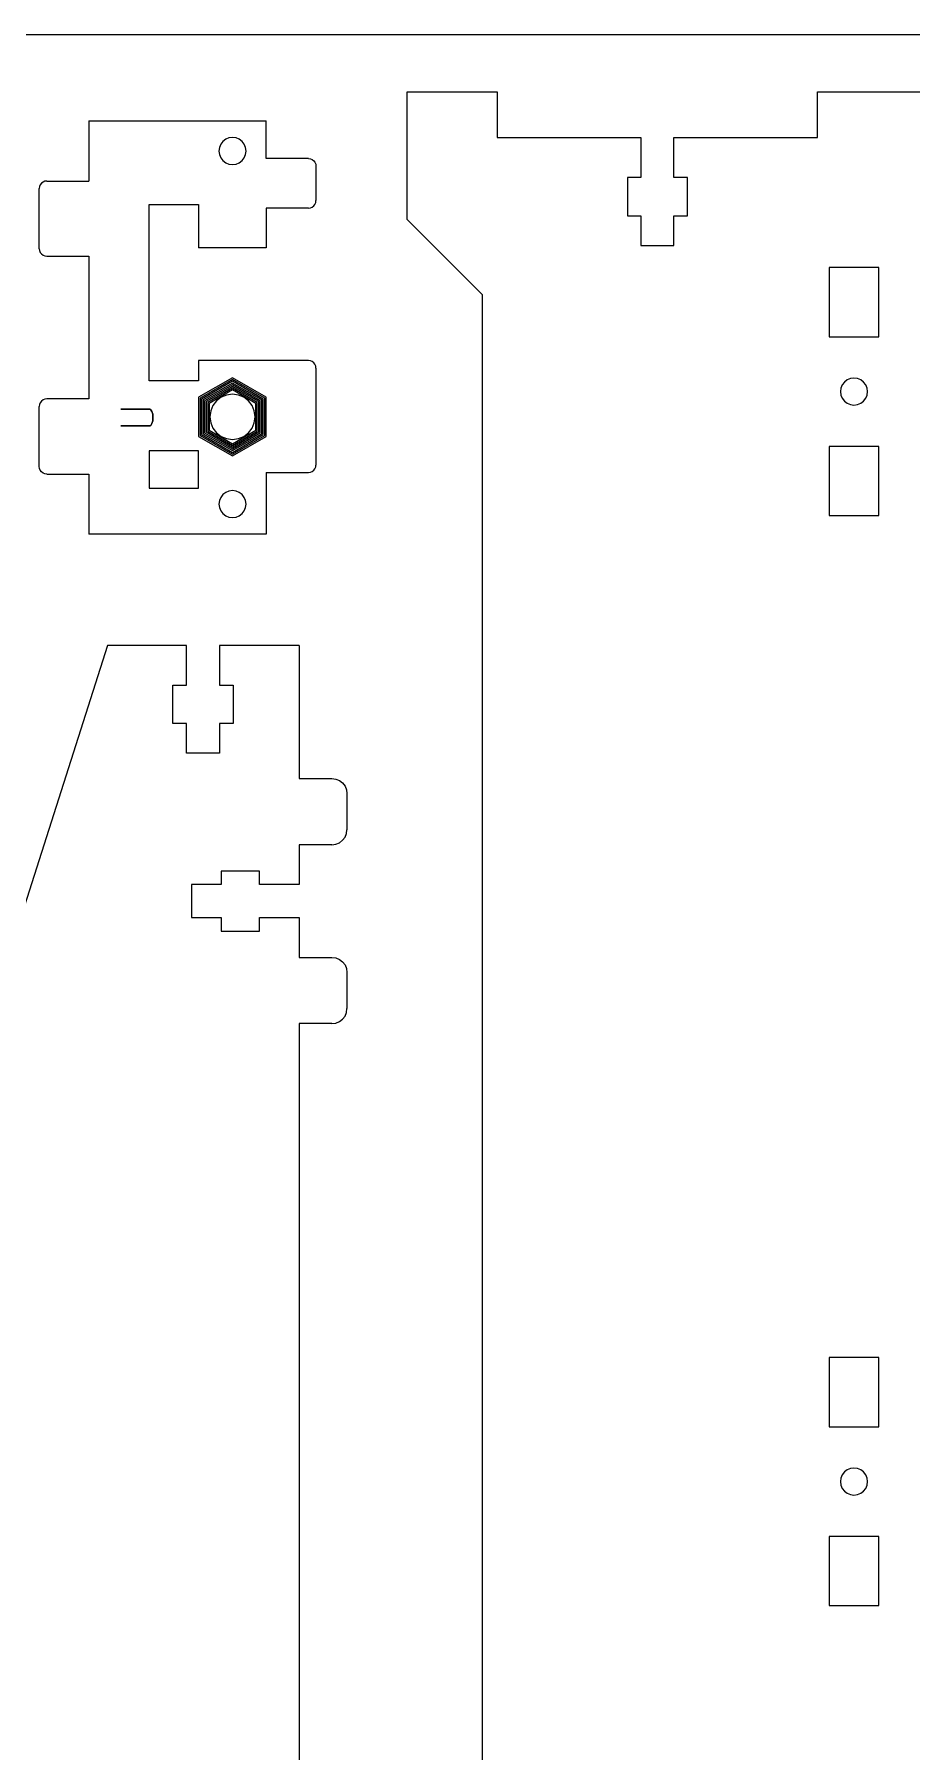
# Model space of a CAD drawing. Header units: millimetres. Extents: x -406 to 406, y -462 to 462.
# Drawn here: x -196 to -79.2, y 233.8 to 462.4 of the extents above; entities that cross this region are included whole.
import ezdxf

# ---------------------------------------------------------------- set-up
doc = ezdxf.new("R2010")
doc.units = ezdxf.units.MM
doc.header["$MEASUREMENT"] = 0

msp = doc.modelspace()

# ---------------------------------------------------------------- linework, layer by layer
for p, q in [((-406.4, 462.36), (406.4, 462.36)), ((-146.37, 454.71), (-134.37, 454.71)), ((-146.37, 437.71), (-146.37, 454.71)), ((-134.37, 454.71), (-134.37, 448.61)), ((-91.77, 448.61), (-91.77, 454.71)), ((-91.77, 454.71), (201.98, 454.71)), ((-188.7, 450.83), (-188.7, 442.83)), ((-188.7, 450.83), (-165.1, 450.83)), ((-165.1, 445.83), (-165.1, 450.83)), ((-170.87, 448.11), (-171.16, 447.73)), ((-170.5, 448.39), (-170.87, 448.11)), ((-170.07, 448.57), (-170.5, 448.39)), ((-169.6, 448.63), (-170.07, 448.57)), ((-169.13, 448.57), (-169.6, 448.63)), ((-168.7, 448.39), (-169.13, 448.57)), ((-168.33, 448.11), (-168.7, 448.39)), ((-168.04, 447.73), (-168.33, 448.11)), ((-134.37, 448.61), (-115.27, 448.61)), ((-115.27, 448.61), (-115.27, 443.31)), ((-110.87, 448.61), (-91.77, 448.61)), ((-110.87, 443.31), (-110.87, 448.61)), ((-171.34, 447.3), (-171.4, 446.83)), ((-171.4, 446.83), (-171.34, 446.37)), ((-171.16, 447.73), (-171.34, 447.3)), ((-171.34, 446.37), (-171.16, 445.93)), ((-171.16, 445.93), (-170.87, 445.56)), ((-168.33, 445.56), (-168.04, 445.93)), ((-167.86, 447.3), (-168.04, 447.73)), ((-168.04, 445.93), (-167.86, 446.37)), ((-167.8, 446.83), (-167.86, 447.3)), ((-167.86, 446.37), (-167.8, 446.83)), ((-159.5, 445.83), (-165.1, 445.83)), ((-159.5, 445.83), (-159.24, 445.8)), ((-159.24, 445.8), (-159, 445.7)), ((-170.87, 445.56), (-170.5, 445.27)), ((-170.5, 445.27), (-170.07, 445.09)), ((-170.07, 445.09), (-169.6, 445.03)), ((-169.6, 445.03), (-169.13, 445.09)), ((-169.13, 445.09), (-168.7, 445.27)), ((-168.7, 445.27), (-168.33, 445.56)), ((-159, 445.7), (-158.79, 445.54)), ((-158.79, 445.54), (-158.63, 445.33)), ((-158.63, 445.33), (-158.53, 445.09)), ((-158.53, 445.09), (-158.5, 444.83)), ((-158.5, 444.83), (-158.5, 440.23)), ((-195.27, 442.09), (-195.3, 441.83)), ((-195.3, 433.83), (-195.3, 441.83)), ((-195.17, 442.33), (-195.27, 442.09)), ((-195.01, 442.54), (-195.17, 442.33)), ((-194.8, 442.7), (-195.01, 442.54)), ((-194.56, 442.8), (-194.8, 442.7)), ((-194.3, 442.83), (-194.56, 442.8)), ((-194.3, 442.83), (-188.7, 442.83)), ((-117.07, 443.31), (-117.07, 438.21)), ((-115.27, 443.31), (-117.07, 443.31)), ((-109.07, 443.31), (-110.87, 443.31)), ((-109.07, 438.21), (-109.07, 443.31)), ((-180.7, 416.23), (-180.7, 439.73)), ((-180.7, 439.73), (-174.1, 439.73)), ((-174.1, 439.73), (-174.1, 433.95)), ((-165.1, 439.23), (-165.1, 433.95)), ((-159.5, 439.23), (-165.1, 439.23)), ((-159.5, 439.23), (-159.24, 439.27)), ((-159.24, 439.27), (-159, 439.37)), ((-159, 439.37), (-158.79, 439.53)), ((-158.79, 439.53), (-158.63, 439.73)), ((-158.63, 439.73), (-158.53, 439.97)), ((-158.53, 439.97), (-158.5, 440.23)), ((-146.37, 437.71), (-136.37, 427.71)), ((-117.07, 438.21), (-115.27, 438.21)), ((-115.27, 438.21), (-115.27, 434.26)), ((-110.87, 438.21), (-109.07, 438.21)), ((-110.87, 434.26), (-110.87, 438.21)), ((-195.3, 433.83), (-195.27, 433.57)), ((-195.27, 433.57), (-195.17, 433.33)), ((-195.17, 433.33), (-195.01, 433.13)), ((-195.01, 433.13), (-194.8, 432.97)), ((-194.8, 432.97), (-194.56, 432.87)), ((-194.56, 432.87), (-194.3, 432.83)), ((-194.3, 432.83), (-188.7, 432.83)), ((-188.7, 432.83), (-188.7, 413.83)), ((-165.1, 433.95), (-174.1, 433.95)), ((-115.27, 434.26), (-110.87, 434.26)), ((-83.62, 431.31), (-90.22, 431.31)), ((-90.22, 431.31), (-90.22, 422.11)), ((-83.62, 422.11), (-83.62, 431.31)), ((-136.37, 427.71), (-136.37, 153.21)), ((-90.22, 422.11), (-83.62, 422.11)), ((-159.5, 418.94), (-174.1, 418.94)), ((-174.1, 418.94), (-174.1, 416.23)), ((-159.24, 418.91), (-159.5, 418.94)), ((-159, 418.81), (-159.24, 418.91)), ((-158.79, 418.65), (-159, 418.81)), ((-158.63, 418.44), (-158.79, 418.65)), ((-158.53, 418.2), (-158.63, 418.44)), ((-174.1, 416.23), (-180.7, 416.23)), ((-169.6, 416.65), (-174.1, 414.05)), ((-169.6, 416.42), (-173.9, 413.93)), ((-169.6, 416.18), (-173.7, 413.82)), ((-165.1, 414.05), (-169.6, 416.65)), ((-165.3, 413.93), (-169.6, 416.42)), ((-165.5, 413.82), (-169.6, 416.18)), ((-158.5, 417.94), (-158.53, 418.2)), ((-158.5, 417.94), (-158.5, 405.03)), ((-88.2, 416.08), (-88.48, 415.71)), ((-87.82, 416.37), (-88.2, 416.08)), ((-87.39, 416.55), (-87.82, 416.37)), ((-86.92, 416.61), (-87.39, 416.55)), ((-86.46, 416.55), (-86.92, 416.61)), ((-86.02, 416.37), (-86.46, 416.55)), ((-85.65, 416.08), (-86.02, 416.37)), ((-85.36, 415.71), (-85.65, 416.08)), ((-194.56, 413.8), (-194.8, 413.7)), ((-194.3, 413.83), (-194.56, 413.8)), ((-188.7, 413.83), (-194.3, 413.83)), ((-174.1, 414.05), (-174.1, 408.85)), ((-173.9, 413.93), (-173.9, 408.97)), ((-173.7, 413.82), (-173.7, 409.08)), ((-169.6, 415.95), (-173.5, 413.7)), ((-169.6, 415.72), (-173.3, 413.59)), ((-169.6, 415.49), (-173.1, 413.47)), ((-169.6, 415.26), (-172.9, 413.36)), ((-169.6, 415.03), (-172.7, 413.24)), ((-171.1, 414.05), (-171.72, 413.57)), ((-170.38, 414.35), (-171.1, 414.05)), ((-169.6, 414.45), (-170.38, 414.35)), ((-165.7, 413.7), (-169.6, 415.95)), ((-165.9, 413.59), (-169.6, 415.72)), ((-166.1, 413.47), (-169.6, 415.49)), ((-166.3, 413.36), (-169.6, 415.26)), ((-166.5, 413.24), (-169.6, 415.03)), ((-168.82, 414.35), (-169.6, 414.45)), ((-168.1, 414.05), (-168.82, 414.35)), ((-167.48, 413.57), (-168.1, 414.05)), ((-165.5, 409.08), (-165.5, 413.82)), ((-165.3, 408.97), (-165.3, 413.93)), ((-165.1, 408.85), (-165.1, 414.05)), ((-88.66, 415.27), (-88.73, 414.81)), ((-88.73, 414.81), (-88.66, 414.34)), ((-88.48, 415.71), (-88.66, 415.27)), ((-88.66, 414.34), (-88.48, 413.91)), ((-88.48, 413.91), (-88.2, 413.53)), ((-85.65, 413.53), (-85.36, 413.91)), ((-85.18, 415.27), (-85.36, 415.71)), ((-85.36, 413.91), (-85.18, 414.34)), ((-85.12, 414.81), (-85.18, 415.27)), ((-85.18, 414.34), (-85.12, 414.81)), ((-195.27, 413.09), (-195.3, 412.83)), ((-195.3, 404.83), (-195.3, 412.83)), ((-195.17, 413.33), (-195.27, 413.09)), ((-195.01, 413.54), (-195.17, 413.33)), ((-194.8, 413.7), (-195.01, 413.54)), ((-180.56, 412.46), (-184.47, 412.48)), ((-184.47, 412.48), (-180.66, 412.48)), ((-180.66, 412.48), (-180.56, 412.46)), ((-180.56, 412.46), (-180.47, 412.4)), ((-180.47, 412.4), (-180.56, 412.46)), ((-180.47, 412.4), (-180.32, 412.16)), ((-180.32, 412.16), (-180.47, 412.4)), ((-180.32, 412.16), (-180.21, 411.8)), ((-180.21, 411.8), (-180.32, 412.16)), ((-180.21, 411.8), (-180.18, 411.36)), ((-180.18, 411.36), (-180.21, 411.8)), ((-173.5, 413.7), (-173.5, 409.2)), ((-173.3, 413.59), (-173.3, 409.31)), ((-173.1, 413.47), (-173.1, 409.43)), ((-172.9, 413.36), (-172.9, 409.54)), ((-172.7, 413.24), (-172.7, 409.66)), ((-172.5, 412.23), (-172.6, 411.45)), ((-172.2, 412.95), (-172.5, 412.23)), ((-171.72, 413.57), (-172.2, 412.95)), ((-167, 412.95), (-167.48, 413.57)), ((-166.7, 412.23), (-167, 412.95)), ((-166.6, 411.45), (-166.7, 412.23)), ((-166.5, 409.66), (-166.5, 413.24)), ((-166.3, 409.54), (-166.3, 413.36)), ((-166.1, 409.43), (-166.1, 413.47)), ((-165.9, 409.31), (-165.9, 413.59)), ((-165.7, 409.2), (-165.7, 413.7)), ((-88.2, 413.53), (-87.82, 413.25)), ((-87.82, 413.25), (-87.39, 413.07)), ((-87.39, 413.07), (-86.92, 413.01)), ((-86.92, 413.01), (-86.46, 413.07)), ((-86.46, 413.07), (-86.02, 413.25)), ((-86.02, 413.25), (-85.65, 413.53)), ((-180.66, 410.23), (-184.47, 410.23)), ((-184.47, 410.23), (-180.66, 410.23)), ((-180.56, 410.25), (-180.66, 410.23)), ((-180.66, 410.23), (-180.56, 410.25)), ((-180.47, 410.31), (-180.56, 410.25)), ((-180.56, 410.25), (-180.47, 410.31)), ((-180.32, 410.55), (-180.47, 410.31)), ((-180.47, 410.31), (-180.32, 410.55)), ((-180.21, 410.92), (-180.32, 410.55)), ((-180.32, 410.55), (-180.21, 410.92)), ((-180.18, 411.36), (-180.21, 410.92)), ((-180.21, 410.92), (-180.18, 411.36)), ((-173.5, 409.2), (-169.6, 406.95)), ((-173.3, 409.31), (-169.6, 407.18)), ((-173.1, 409.43), (-169.6, 407.41)), ((-172.9, 409.54), (-169.6, 407.64)), ((-172.7, 409.66), (-169.6, 407.87)), ((-172.6, 411.45), (-172.5, 410.67)), ((-172.5, 410.67), (-172.2, 409.95)), ((-172.2, 409.95), (-171.72, 409.33)), ((-171.72, 409.33), (-171.1, 408.85)), ((-169.6, 407.87), (-166.5, 409.66)), ((-169.6, 407.64), (-166.3, 409.54)), ((-169.6, 407.41), (-166.1, 409.43)), ((-169.6, 407.18), (-165.9, 409.31)), ((-169.6, 406.95), (-165.7, 409.2)), ((-168.1, 408.85), (-167.48, 409.33)), ((-167.48, 409.33), (-167, 409.95)), ((-167, 409.95), (-166.7, 410.67)), ((-166.7, 410.67), (-166.6, 411.45)), ((-174.1, 406.94), (-180.7, 406.93)), ((-180.7, 406.93), (-180.7, 401.93)), ((-174.1, 408.85), (-169.6, 406.25)), ((-174.1, 401.94), (-174.1, 406.94)), ((-173.9, 408.97), (-169.6, 406.48)), ((-173.7, 409.08), (-169.6, 406.72)), ((-171.1, 408.85), (-170.38, 408.55)), ((-170.38, 408.55), (-169.6, 408.45)), ((-169.6, 406.72), (-165.5, 409.08)), ((-169.6, 406.48), (-165.3, 408.97)), ((-169.6, 406.25), (-165.1, 408.85)), ((-169.6, 408.45), (-168.82, 408.55)), ((-168.82, 408.55), (-168.1, 408.85)), ((-90.22, 407.51), (-90.22, 398.31)), ((-83.62, 407.51), (-90.22, 407.51)), ((-83.62, 398.31), (-83.62, 407.51)), ((-195.27, 404.57), (-195.3, 404.83)), ((-158.63, 404.53), (-158.53, 404.77)), ((-158.53, 404.77), (-158.5, 405.03)), ((-195.17, 404.33), (-195.27, 404.57)), ((-195.01, 404.13), (-195.17, 404.33)), ((-194.8, 403.97), (-195.01, 404.13)), ((-194.56, 403.87), (-194.8, 403.97)), ((-194.3, 403.83), (-194.56, 403.87)), ((-194.3, 403.83), (-188.7, 403.83)), ((-188.7, 403.83), (-188.7, 395.83)), ((-165.1, 404.03), (-165.1, 395.83)), ((-165.1, 404.03), (-159.5, 404.03)), ((-159.5, 404.03), (-159.24, 404.07)), ((-159.24, 404.07), (-159, 404.17)), ((-159, 404.17), (-158.79, 404.33)), ((-158.79, 404.33), (-158.63, 404.53)), ((-180.7, 401.93), (-174.1, 401.94)), ((-171.34, 400.3), (-171.4, 399.83)), ((-171.16, 400.73), (-171.34, 400.3)), ((-170.87, 401.11), (-171.16, 400.73)), ((-170.5, 401.39), (-170.87, 401.11)), ((-170.07, 401.57), (-170.5, 401.39)), ((-169.6, 401.63), (-170.07, 401.57)), ((-169.13, 401.57), (-169.6, 401.63)), ((-168.7, 401.39), (-169.13, 401.57)), ((-168.33, 401.11), (-168.7, 401.39)), ((-168.04, 400.73), (-168.33, 401.11)), ((-167.86, 400.3), (-168.04, 400.73)), ((-167.8, 399.83), (-167.86, 400.3)), ((-171.4, 399.83), (-171.34, 399.37)), ((-171.34, 399.37), (-171.16, 398.93)), ((-171.16, 398.93), (-170.87, 398.56)), ((-170.87, 398.56), (-170.5, 398.27)), ((-170.5, 398.27), (-170.07, 398.09)), ((-170.07, 398.09), (-169.6, 398.03)), ((-169.6, 398.03), (-169.13, 398.09)), ((-169.13, 398.09), (-168.7, 398.27)), ((-168.7, 398.27), (-168.33, 398.56)), ((-168.33, 398.56), (-168.04, 398.93)), ((-168.04, 398.93), (-167.86, 399.37)), ((-167.86, 399.37), (-167.8, 399.83)), ((-90.22, 398.31), (-83.62, 398.31)), ((-165.1, 395.83), (-188.7, 395.83)), ((-186.23, 381.03), (-283.62, 75.63)), ((-175.72, 381.03), (-186.23, 381.03)), ((-175.72, 375.73), (-175.72, 381.03)), ((-171.32, 381.03), (-171.32, 375.73)), ((-160.72, 381.03), (-171.32, 381.03)), ((-160.72, 381.03), (-160.72, 363.29)), ((-177.52, 370.63), (-177.52, 375.73)), ((-177.52, 375.73), (-175.72, 375.73)), ((-171.32, 375.73), (-169.52, 375.73)), ((-169.52, 375.73), (-169.52, 370.63)), ((-175.72, 370.63), (-177.52, 370.63)), ((-175.72, 366.68), (-175.72, 370.63)), ((-171.32, 370.63), (-171.32, 366.68)), ((-169.52, 370.63), (-171.32, 370.63)), ((-171.32, 366.68), (-175.72, 366.68)), ((-160.72, 363.29), (-156.37, 363.29)), ((-156.37, 363.29), (-155.85, 363.23)), ((-155.85, 363.23), (-155.37, 363.03)), ((-155.37, 363.03), (-154.95, 362.71)), ((-154.95, 362.71), (-154.63, 362.29)), ((-154.63, 362.29), (-154.43, 361.81)), ((-154.43, 361.81), (-154.37, 361.29)), ((-154.37, 361.29), (-154.37, 356.49)), ((-160.72, 354.49), (-160.72, 349.19)), ((-156.37, 354.49), (-160.72, 354.49)), ((-156.37, 354.49), (-155.85, 354.56)), ((-155.85, 354.56), (-155.37, 354.76)), ((-155.37, 354.76), (-154.95, 355.08)), ((-154.95, 355.08), (-154.63, 355.49)), ((-154.63, 355.49), (-154.43, 355.98)), ((-154.43, 355.98), (-154.37, 356.49)), ((-171.12, 350.99), (-171.12, 349.19)), ((-166.02, 350.99), (-171.12, 350.99)), ((-166.02, 349.19), (-166.02, 350.99)), ((-171.12, 349.19), (-175.07, 349.19)), ((-175.07, 349.19), (-175.07, 344.79)), ((-160.72, 349.19), (-166.02, 349.19)), ((-175.07, 344.79), (-171.12, 344.79)), ((-171.12, 344.79), (-171.12, 342.99)), ((-171.12, 342.99), (-166.02, 342.99)), ((-166.02, 344.79), (-160.72, 344.79)), ((-166.02, 342.99), (-166.02, 344.79)), ((-160.72, 344.79), (-160.72, 339.49)), ((-160.72, 339.49), (-156.37, 339.49)), ((-156.37, 339.49), (-155.85, 339.43)), ((-155.85, 339.43), (-155.37, 339.23)), ((-155.37, 339.23), (-154.95, 338.91)), ((-154.95, 338.91), (-154.63, 338.49)), ((-154.63, 338.49), (-154.43, 338.01)), ((-154.43, 338.01), (-154.37, 337.49)), ((-154.37, 337.49), (-154.37, 332.69)), ((-154.95, 331.28), (-154.63, 331.69)), ((-154.63, 331.69), (-154.43, 332.18)), ((-154.43, 332.18), (-154.37, 332.69)), ((-156.37, 330.69), (-160.72, 330.69)), ((-160.72, 330.69), (-160.72, 218.43)), ((-156.37, 330.69), (-155.85, 330.76)), ((-155.85, 330.76), (-155.37, 330.96)), ((-155.37, 330.96), (-154.95, 331.28)), ((-83.62, 286.22), (-90.22, 286.22)), ((-90.22, 286.22), (-90.22, 277.02)), ((-83.62, 277.02), (-83.62, 286.22)), ((-90.22, 277.02), (-83.62, 277.02)), ((-88.66, 270.19), (-88.73, 269.72)), ((-88.48, 270.62), (-88.66, 270.19)), ((-88.2, 271), (-88.48, 270.62)), ((-87.82, 271.28), (-88.2, 271)), ((-87.39, 271.46), (-87.82, 271.28)), ((-86.92, 271.52), (-87.39, 271.46)), ((-86.46, 271.46), (-86.92, 271.52)), ((-86.02, 271.28), (-86.46, 271.46)), ((-85.65, 271), (-86.02, 271.28)), ((-85.36, 270.62), (-85.65, 271)), ((-85.18, 270.19), (-85.36, 270.62)), ((-85.12, 269.72), (-85.18, 270.19)), ((-88.73, 269.72), (-88.66, 269.26)), ((-88.66, 269.26), (-88.48, 268.82)), ((-88.48, 268.82), (-88.2, 268.45)), ((-88.2, 268.45), (-87.82, 268.16)), ((-87.82, 268.16), (-87.39, 267.98)), ((-87.39, 267.98), (-86.92, 267.92)), ((-86.92, 267.92), (-86.46, 267.98)), ((-86.46, 267.98), (-86.02, 268.16)), ((-86.02, 268.16), (-85.65, 268.45)), ((-85.65, 268.45), (-85.36, 268.82)), ((-85.36, 268.82), (-85.18, 269.26)), ((-85.18, 269.26), (-85.12, 269.72)), ((-83.62, 262.42), (-90.22, 262.42)), ((-90.22, 262.42), (-90.22, 253.22)), ((-83.62, 253.22), (-83.62, 262.42)), ((-90.22, 253.22), (-83.62, 253.22))]:
    msp.add_line(p, q)

doc.saveas('drawing.dxf')
